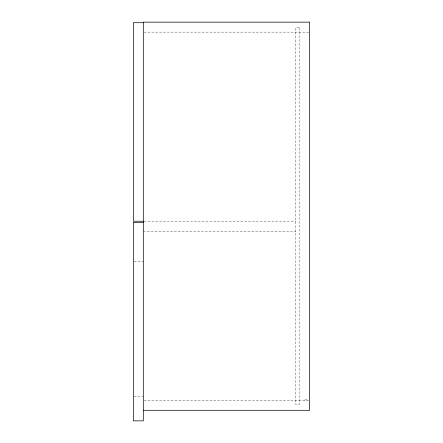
<?xml version="1.0" encoding="UTF-8"?>
<svg xmlns="http://www.w3.org/2000/svg" width="443" height="443" viewBox="0 0 443 443"><rect width="100%" height="100%" fill="white"/><g stroke="black" fill="none" stroke-linecap="round" stroke-linejoin="round"><path stroke-width="0.33" stroke-dasharray="2.21 1.66" d="M144.003 32.134L308.976 32.134M144.003 221.777L295.808 221.777M143.31 231.761L295.808 231.761M133.996 261.492L143.31 261.492M133.996 396.241L143.31 396.241M144.003 400.334L309.668 400.334M306.34 400.334L306.34 399.226L304.125 399.226L304.125 400.334M299.13 27.693L295.808 27.693L295.808 404.769L299.13 404.769L299.13 27.693"/><path stroke-width="0.66" d="M143.31 22.704L133.332 22.704L133.332 221.223L143.31 221.223M143.31 222.331L133.332 222.331L133.332 420.85L143.31 420.85L143.31 22.15L309.668 22.15L309.668 410.312L143.31 410.312"/></g></svg>
